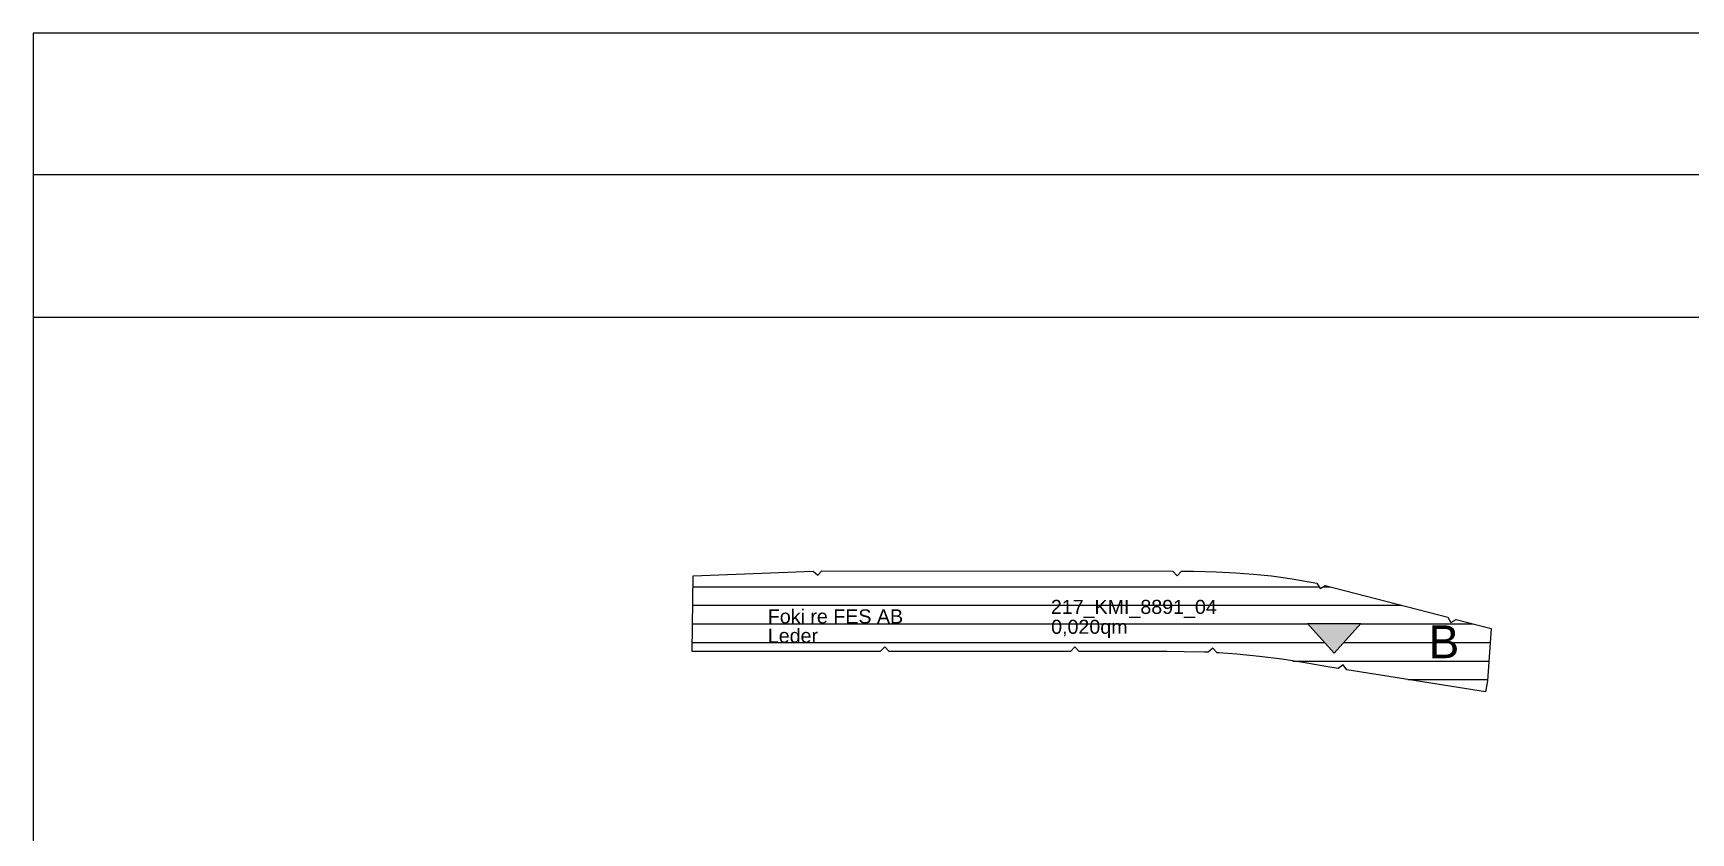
# Paper-space layout 'foki li' of a CAD drawing. Header units: millimetres. Extents: x 0 to 2282, y 0 to 1586.
# Drawn here: x 0 to 1132, y 1038 to 1585 of the extents above; entities that cross this region are included whole.
import ezdxf

# ---------------------------------------------------------------- set-up
doc = ezdxf.new("R2010")
doc.units = ezdxf.units.MM
for name, color, linetype in [('FLÄCHE', 7, 'Continuous'), ('OBRAMOWANIE', 7, 'Continuous'), ('OUTLINE', 7, 'Continuous'), ('Q', 7, 'Continuous'), ('TEILENAME', 7, 'Continuous'), ('TEXT', 7, 'Continuous')]:
    doc.layers.add(name, color=color, linetype=linetype)
doc.styles.get("Standard").update_dxf_attribs({"font": 'arial.ttf'})

psp = doc.layouts.new('foki li')

# ---------------------------------------------------------------- hatches: boundary and pattern name
psp.add_hatch(color=40).paths.add_polyline_path([(870.4, 1181.4), (888.7, 1161.1), (906.8, 1181.4)])
at = {"layer": 'OBRAMOWANIE'}
h = psp.add_hatch(dxfattribs=at)
h.set_pattern_fill('ANSI31', color=40, scale=4, angle=315)
h.paths.add_polyline_path([(837.6, 1158.9), (852.9, 1156.9), (867.5, 1154.6), (882.8, 1152), (891.4, 1150.6), (894.8, 1153.1), (897.3, 1149.6), (991.9, 1134.6), (993.4, 1142.2), (995.7, 1177.9), (971.9, 1184.1), (968.3, 1182), (966.1, 1185.6), (882.5, 1207.4), (879, 1205.2), (876.7, 1208.8), (871.6, 1209.9), (860, 1211.9), (845.7, 1213.9), (833.5, 1215), (821.1, 1216), (808, 1216.6), (792.6, 1217), (784.3, 1217), (781.3, 1214), (778.3, 1217), (538.7, 1217.4), (535.9, 1214.4), (532.8, 1217.2), (450.8, 1213.8), (450.2, 1162.3), (578.6, 1162.3), (581.6, 1165.3), (584.6, 1162.3), (708.5, 1162.3), (711.5, 1165.3), (714.5, 1162.3), (763.4, 1162.3), (774.3, 1162.3), (786.2, 1162.1), (800, 1161.8), (802.6, 1161.7), (805.7, 1164.6), (808.6, 1161.4), (809.8, 1161.3), (822.1, 1160.4)])
h.paths.add_polyline_path([(870.4, 1181.4), (906.8, 1181.4), (888.6, 1161)], flags=16)
h.paths.add_polyline_path([(499.4, 1165.6), (538.7, 1165.6), (538.7, 1180.2), (499.4, 1180.2)], flags=24)
h.paths.add_polyline_path([(499.3, 1178.7), (596.7, 1178.7), (596.7, 1193.6), (499.3, 1193.6)], flags=24)
h.paths.add_polyline_path([(692.2, 1168.5), (750.5, 1168.5), (750.5, 1187), (692.2, 1187)], flags=24)
h.paths.add_polyline_path([(692, 1182.2), (811.5, 1182.2), (811.5, 1200.6), (692, 1200.6)], flags=24)
h.paths.add_polyline_path([(947.5, 1152), (979.7, 1152), (979.7, 1185.7), (947.5, 1185.7)], flags=24)

# ---------------------------------------------------------------- linework, layer by layer
for p, q in [((2278.9, 1584.7), (0, 1584.7)), ((1882.4, 1487.8), (0, 1487.8)), ((1882.4, 1390.4), (0, 1390.4))]:
    psp.add_line(p, q)
at = {"color": 1, "elevation": -185.1}
psp.add_lwpolyline([(870.4, 1181.4), (906.8, 1181.4), (888.6, 1161), (870.4, 1181.4)], dxfattribs=at)
at = {"layer": 'OBRAMOWANIE'}
psp.add_lwpolyline([(2278.9, 1584.7), (0, 1584.7), (0, 0), (2279.1, 0), (2278.9, 1527.7)], close=True, dxfattribs=at)
psp.add_lwpolyline([(2278.9, 1584.7), (0, 1584.7), (0, 0), (2279.1, 0), (2278.9, 1527.7)], close=True, dxfattribs=at)
psp.add_lwpolyline([(2278.9, 1584.7), (0, 1584.7), (0, 0), (2279.1, 0), (2278.9, 1527.7)], close=True, dxfattribs=at)
at = {"layer": 'OUTLINE', "linetype": 'Continuous'}
psp.add_lwpolyline([(778.3, 1217), (781.3, 1214), (784.3, 1217), (792.6, 1217), (808, 1216.6), (821.1, 1216), (833.5, 1215), (845.7, 1213.9), (860, 1211.9), (871.6, 1209.9), (876.7, 1208.8), (879, 1205.2), (882.5, 1207.4), (966.1, 1185.6), (968.3, 1182), (971.9, 1184.1), (995.7, 1177.9), (993.4, 1142.2), (991.9, 1134.6), (897.3, 1149.6), (894.8, 1153.1), (891.4, 1150.6), (882.8, 1152), (867.5, 1154.6), (852.9, 1156.9), (837.6, 1158.9), (822.1, 1160.4), (809.8, 1161.3), (808.6, 1161.4), (805.7, 1164.6), (802.6, 1161.7), (800, 1161.8), (786.2, 1162.1), (774.3, 1162.3), (763.4, 1162.3), (714.5, 1162.3), (711.5, 1165.3), (708.5, 1162.3), (584.6, 1162.3), (581.6, 1165.3), (578.6, 1162.3), (450.2, 1162.3), (450.8, 1213.8), (532.8, 1217.2), (535.9, 1214.4), (538.7, 1217.4)], close=True, dxfattribs=at)

# ---------------------------------------------------------------- texts
at = {"layer": 'FLÄCHE'}
psp.add_text('0,020qm', height=9.6, dxfattribs=at).set_placement((695.3, 1174.3))
at = {"layer": 'Q', "color": 40}
psp.add_text('B', height=22.5, dxfattribs=at).set_placement((953.1, 1157.6))
at = {"layer": 'TEILENAME'}
psp.add_text('217_KMI_8891_04', height=9.6, dxfattribs=at).set_placement((695.1, 1187.9))
at = {"layer": 'TEXT'}
for s, p in [('Foki re FES AB', (501.8, 1181.4)), ('Leder', (501.8, 1168.2))]:
    psp.add_text(s, height=9.6, dxfattribs=at).set_placement(p)

doc.saveas('drawing.dxf')
